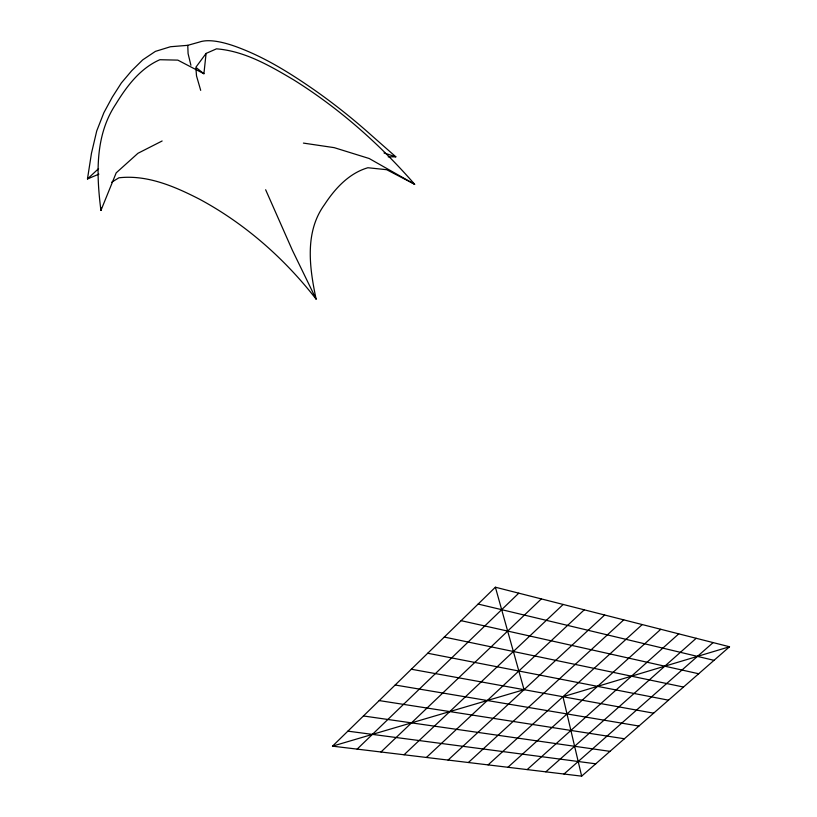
<?xml version="1.0" encoding="UTF-8"?>
<svg xmlns="http://www.w3.org/2000/svg" width="817" height="817" viewBox="0 0 817 817"><rect width="100%" height="100%" fill="white"/><g stroke="black" fill="none" stroke-linecap="round" stroke-linejoin="round"><path stroke-width="1.23" d="M162.134 140.984L137.95 153.29L116.198 172.847L100.93 210.439C96.375 174.695 94.854 135.632 115.697 104.31C126.625 86.408 140.105 68.352 159.856 59.723L177.82 60.121L203.913 73.744L206.078 53.432L216.485 48.836C244.651 51.032 269.865 65.779 293.681 79.872C339.096 108.263 379.527 143.935 414.658 184.295L386.676 169.701L367.885 167.74C349.002 173.235 335.011 188.543 324.563 204.536C304.404 232.099 309.51 267.894 316.118 299.104C284.336 258.386 245.049 223.705 199.481 199.174C174.746 186.501 147.305 174.572 118.894 177.8L111.694 182.222M98.898 174.133L87.47 178.964L91.463 153.29L96.743 130.894L103.882 112.695L112.276 97.162L121.386 82.925L131.66 70.773L142.75 59.845L155.393 51.389L170.447 46.743L187.767 45.323L199.471 42.045A169.865 45.772 39.9 0 1 240.841 48.479C264.81 57.793 286.859 71.212 308.05 85.632A169.568 45.64 39.9 0 1 371.531 135.418L395.826 156.813L388.218 156.844M100.93 210.439L101.471 208.049M206.078 53.432L195.825 67.321L203.913 73.744M332.499 746.156L495.388 587.219L729.53 646.768L581.643 776.15L332.499 746.156L524.065 689.681L495.388 587.219M357.141 749.118L518.775 593.173M380.988 751.987L541.354 598.912M404.068 754.765L563.168 604.457M426.423 757.461L584.257 609.819M87.47 178.964L98.561 168.659M448.084 760.065L604.651 615.007M468.386 762.516L623.728 619.858M488.096 764.886L642.223 624.566M507.919 767.275L660.779 629.284M527.159 769.594L678.753 633.859M545.838 771.84L696.196 638.291M563.996 774.026L713.108 642.591M729.53 646.768L562.954 696.738L581.643 776.15M347.879 731.154L595.746 763.813M363.442 715.968L609.982 751.354M303.413 143.098L334.214 147.652L369.182 158.508L414.658 184.295M379.2 700.588L624.382 738.762M395.173 685.014L638.925 726.037M411.339 669.235L653.62 713.18M427.71 653.253L668.48 700.179M444.305 637.066L683.502 687.046M461.115 620.675L698.678 673.759M478.139 604.059L714.017 660.34M384.01 152.963L395.826 156.813M316.118 299.104L292.425 250.37L265.648 189.758M200.696 90.36L196.519 75.92L195.927 68.557M190.912 65.258L188.084 53.595L187.767 45.323"/></g></svg>
